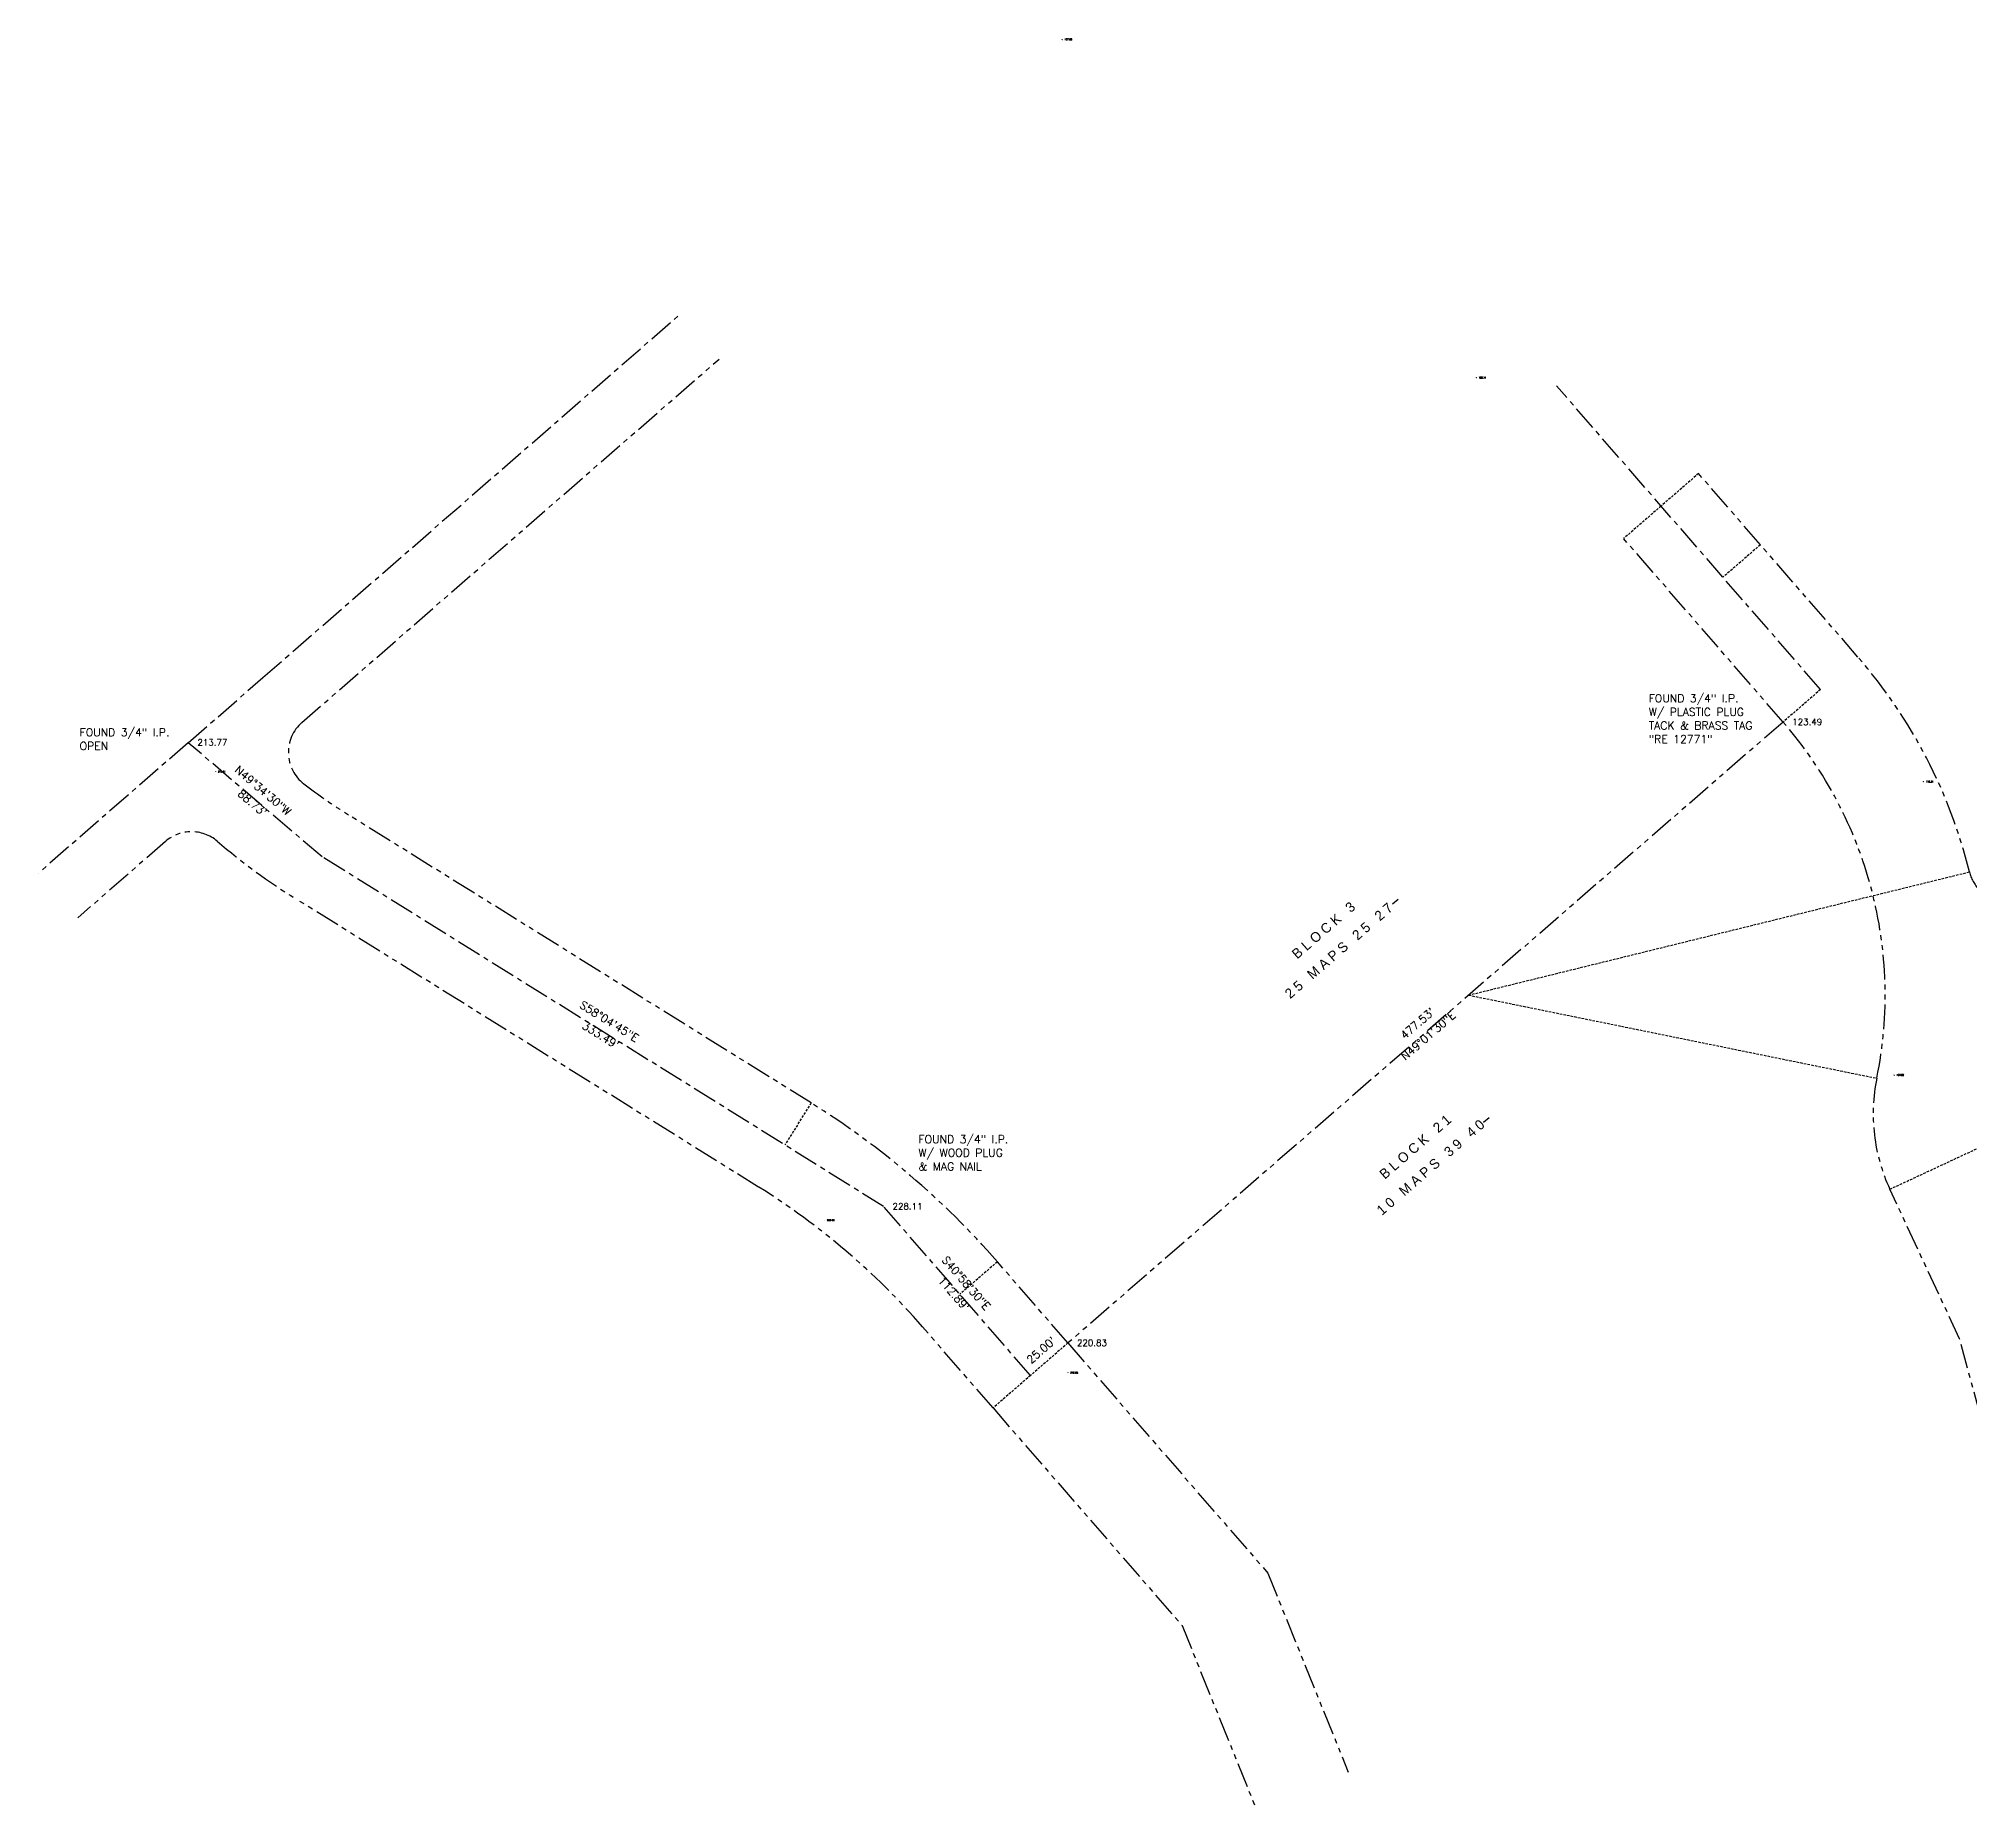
# Model space of a CAD drawing. Extents: x 3812 to 5524, y 4309 to 5867.
# Drawn here: x 3812 to 4785, y 4974 to 5867 of the extents above; entities that cross this region are included whole.
import ezdxf
from ezdxf.enums import TextEntityAlignment as Align

# ---------------------------------------------------------------- set-up
doc = ezdxf.new("R2010")
doc.units = 0
doc.header["$LTSCALE"] = 10
doc.header["$MEASUREMENT"] = 0
doc.header["$PDMODE"] = 2
doc.header["$PDSIZE"] = 0.05
for name, pattern in [('CENTER', [2, 1.25, -0.25, 0.25, -0.25]), ('HIDDEN2', [0.1875, 0.125, -0.0625]), ('PHANTOM', [2.5, 1.25, -0.25, 0.25, -0.25, 0.25, -0.25])]:
    doc.linetypes.add(name, pattern=pattern)
doc.layers.get('0').update_dxf_attribs({"linetype": 'CONTINUOUS'})
for name, color, linetype in [('BNDRY-REC', 4, 'PHANTOM'), ('ELEV', 7, 'CONTINUOUS'), ('LEGEND', 7, 'CONTINUOUS'), ('MON-LINE', 120, 'CENTER'), ('PLT_ANNO_TXT', 120, 'CONTINUOUS'), ('PNTS-FIELD5-23-16', 4, 'CONTINUOUS'), ('TEXTM', 11, 'CONTINUOUS'), ('TIES', 7, 'HIDDEN2')]:
    doc.layers.add(name, color=color, linetype=linetype)
doc.styles.add('L80', font='simplex.shx', dxfattribs={"height": 0.8})
doc.styles.add('S6', font='SIMPLEX', dxfattribs={"height": 0.083333})
doc.styles.add('SHADOW', font='SHADOW2.SHX')

# ---------------------------------------------------------------- blocks, each defined once
blk = doc.blocks.new('POINT')
blk.add_point((0, 0))
at = {"layer": 'ELEV', "style": 'S6'}
blk.add_attdef('ELEV', (0.119, -0.04), '', height=0.0833, dxfattribs=at)

msp = doc.modelspace()

# ---------------------------------------------------------------- linework, layer by layer
at = {"layer": 'BNDRY-REC'}
for p, q in [((3944.29, 5522.05), (4154.62, 5705.35)), ((4679.52, 5611.69), (4648.33, 5647.6)), ((4690.95, 5522.27), (4610.58, 5614.81)), ((4728.7, 5555.06), (4679.52, 5611.69)), ((4690.95, 5522.27), (4330.42, 5209.14)), ((4200.96, 5330.21), (3967.68, 5475.53)), ((3875.45, 5462.06), (3831.24, 5423.53)), ((4174.52, 5287.77), (3941.25, 5433.09)), ((4779.97, 5211.17), (4744.79, 5286.7)), ((4330.42, 5209.14), (4294.85, 5250.09)), ((4292.67, 5176.36), (4257.11, 5217.31)), ((4330.42, 5209.14), (4431.19, 5093.12)), ((4797, 5148.09), (4779.97, 5211.17)), ((4292.67, 5176.36), (4387.96, 5066.65)), ((4431.19, 5093.12), (4471.77, 4992.65)), ((4387.96, 5066.65), (4425.41, 4973.93))]:
    msp.add_line(p, q, dxfattribs=at)
for centre, radius, start, end in [((4532.41, 5384.57), 260, 13.82778, 40.975), ((3957.42, 5506.97), 20, 131.07083, 232.37829), ((4532.41, 5384.57), 210, 348.48806, 40.975), ((4113.09, 5708.95), 275, 232.37829, 238.07917), ((3888.59, 5446.98), 20, 49.40372, 131.07083), ((4113.09, 5708.95), 325, 229.40372, 238.07917), ((4804.29, 5451.49), 20, 193.82778, 311.15278), ((4826.37, 5324.7), 90, 168.48806, 204.97778), ((3981.53, 4977.97), 415, 40.975, 58.07917), ((3981.53, 4977.97), 365, 40.975, 58.07917)]:
    msp.add_arc(centre, radius, start, end, dxfattribs=at)
at = {"layer": 'LEGEND'}
for p, q in [((4494.09, 5430.65), (4496.97, 5432.98)), ((4539.95, 5320.49), (4542.84, 5322.82))]:
    msp.add_line(p, q, dxfattribs=at)
at = {"layer": 'MON-LINE'}
for p, q in [((3924.58, 5544.67), (4134.91, 5727.97)), ((4660.65, 5595.29), (4576.74, 5691.91)), ((4709.83, 5538.67), (4660.65, 5595.29)), ((3886.92, 5511.85), (3924.58, 5544.67)), ((3886.92, 5511.85), (3811.53, 5446.15)), ((3954.46, 5454.31), (3886.92, 5511.85)), ((4237.52, 5277.98), (3954.46, 5454.31)), ((4311.55, 5192.75), (4237.52, 5277.98))]:
    msp.add_line(p, q, dxfattribs=at)
at = {"layer": 'TIES'}
for p, q in [((4648.33, 5647.6), (4629.46, 5631.21)), ((4629.46, 5631.21), (4610.58, 5614.81)), ((4679.52, 5611.69), (4660.65, 5595.29)), ((4709.83, 5538.67), (4690.95, 5522.27)), ((4532.41, 5384.57), (4784.87, 5446.71)), ((4532.41, 5384.57), (4738.18, 5342.66)), ((4200.96, 5330.21), (4187.74, 5308.99)), ((4744.79, 5286.7), (4790.11, 5307.81)), ((4294.85, 5250.09), (4275.98, 5233.7)), ((4330.42, 5209.14), (4311.55, 5192.75)), ((4311.55, 5192.75), (4292.67, 5176.36))]:
    msp.add_line(p, q, dxfattribs=at)

# ---------------------------------------------------------------- block references
at = {"layer": 'PNTS-FIELD5-23-16'}
ref = msp.add_blockref('POINT', (4327.56, 5866.53), dxfattribs=dict(at, xscale=9.6, yscale=9.6, zscale=9.6, rotation=359.9925))
ref.add_attrib('ELEV', '127.63', (4328.7, 5866.14), dxfattribs={"layer": 'ELEV', "height": 0.8, "rotation": 359.9925, "style": 'S6'})
ref = msp.add_blockref('POINT', (4536.34, 5695.97), dxfattribs=dict(at, xscale=9.6, yscale=9.6, zscale=9.6, rotation=359.9925))
ref.add_attrib('ELEV', '122.14', (4537.48, 5695.58), dxfattribs={"layer": 'ELEV', "height": 0.8, "rotation": 359.9925, "style": 'S6'})
ref = msp.add_blockref('POINT', (4691.01, 5522.32), dxfattribs=dict(at, xscale=38.4, yscale=38.4, zscale=38.4, rotation=359.9925))
ref.add_attrib('ELEV', '123.49', (4695.58, 5520.77), dxfattribs={"layer": 'ELEV', "height": 3.2, "rotation": 359.9925, "style": 'S6'})
ref = msp.add_blockref('POINT', (3887, 5511.94), dxfattribs=dict(at, xscale=38.4, yscale=38.4, zscale=38.4, rotation=359.9925))
ref.add_attrib('ELEV', '213.77', (3891.58, 5510.39), dxfattribs={"layer": 'ELEV', "height": 3.2, "rotation": 359.9925, "style": 'S6'})
ref = msp.add_blockref('POINT', (3900.85, 5497.28), dxfattribs=dict(at, xscale=9.6, yscale=9.6, zscale=9.6, rotation=359.9925))
ref.add_attrib('ELEV', '213.71', (3902, 5496.89), dxfattribs={"layer": 'ELEV', "height": 0.8, "rotation": 359.9925, "style": 'S6'})
ref = msp.add_blockref('POINT', (4761.82, 5492.23), dxfattribs=dict(at, xscale=9.6, yscale=9.6, zscale=9.6, rotation=359.9925))
ref.add_attrib('ELEV', '119.34', (4762.97, 5491.84), dxfattribs={"layer": 'ELEV', "height": 0.8, "rotation": 359.9925, "style": 'S6'})
ref = msp.add_blockref('POINT', (4746.99, 5344.28), dxfattribs=dict(at, xscale=9.6, yscale=9.6, zscale=9.6, rotation=359.9925))
ref.add_attrib('ELEV', '127.02', (4748.14, 5343.89), dxfattribs={"layer": 'ELEV', "height": 0.8, "rotation": 359.9925, "style": 'S6'})
ref = msp.add_blockref('POINT', (4237.44, 5277.99), dxfattribs=dict(at, xscale=38.4, yscale=38.4, zscale=38.4, rotation=359.9925))
ref.add_attrib('ELEV', '228.11', (4242.02, 5276.45), dxfattribs={"layer": 'ELEV', "height": 3.2, "rotation": 359.9925, "style": 'S6'})
ref = msp.add_blockref('POINT', (4207.86, 5271.05), dxfattribs=dict(at, xscale=9.6, yscale=9.6, zscale=9.6, rotation=359.9925))
ref.add_attrib('ELEV', '228.02', (4209, 5270.66), dxfattribs={"layer": 'ELEV', "height": 0.8, "rotation": 359.9925, "style": 'S6'})
ref = msp.add_blockref('POINT', (4330.42, 5209.14), dxfattribs=dict(at, xscale=38.4, yscale=38.4, zscale=38.4, rotation=359.9925))
ref.add_attrib('ELEV', '220.83', (4334.99, 5207.6), dxfattribs={"layer": 'ELEV', "height": 3.2, "rotation": 359.9925, "style": 'S6'})
ref = msp.add_blockref('POINT', (4330.53, 5194.13), dxfattribs=dict(at, xscale=9.6, yscale=9.6, zscale=9.6, rotation=359.9925))
ref.add_attrib('ELEV', '218.98', (4331.67, 5193.74), dxfattribs={"layer": 'ELEV', "height": 0.8, "rotation": 359.9925, "style": 'S6'})

# ---------------------------------------------------------------- texts
at = {"layer": 'LEGEND', "style": 'SHADOW'}
for s, p in [('2 5   M A P S   2 5   2 7', (4468.6, 5405.12)), ('B L O C K   3', (4460.89, 5415.42)), ('1 0   M A P S   3 9   4 0', (4514.87, 5295.87)), ('B L O C K   2 1', (4507.16, 5306.18))]:
    msp.add_text(s, height=5, rotation=40.92149, dxfattribs=at).set_placement(p, align=Align.CENTER)
at = {"layer": 'PLT_ANNO_TXT', "style": 'L80'}
for s, rotation, p in [('N49%%d34\'30"W', 319.575, (3923.35, 5486.2)), ("88.73'", 319.575, (3918.03, 5479.96)), ('S58%%d04\'45"E', 328.07917, (4098.16, 5369.63)), ('N49%%d01\'30"E', 40.975, (4513.38, 5362.61)), ("477.53'", 40.975, (4508, 5368.8)), ("333.49'", 328.07917, (4093.83, 5362.67)), ('S40%%d58\'30"E', 310.975, (4277.63, 5238.05)), ("112.89'", 310.975, (4271.44, 5232.68)), ("25.00'", 40.975, (4318.3, 5204.04))]:
    msp.add_text(s, height=4, rotation=rotation, dxfattribs=at).set_placement(p, align=Align.CENTER)
at = {"layer": 'TEXTM', "style": 'L80'}
for s, p in [('W/ PLASTIC PLUG', (4623.22, 5525.38)), ('FOUND 3/4" I.P.', (4623.22, 5532.24)), ('FOUND 3/4" I.P.', (3832.2, 5515.09)), ('TACK & BRASS TAG', (4623.22, 5518.53)), ('OPEN', (3832.2, 5508.23)), ('"RE 12771"', (4623.22, 5511.67)), ('FOUND 3/4" I.P.', (4255.09, 5309.89)), ('W/ WOOD PLUG', (4255.09, 5303.04)), ('& MAG NAIL', (4255.09, 5296.18))]:
    msp.add_text(s, height=4, dxfattribs=at).set_placement(p)

doc.saveas('drawing.dxf')
